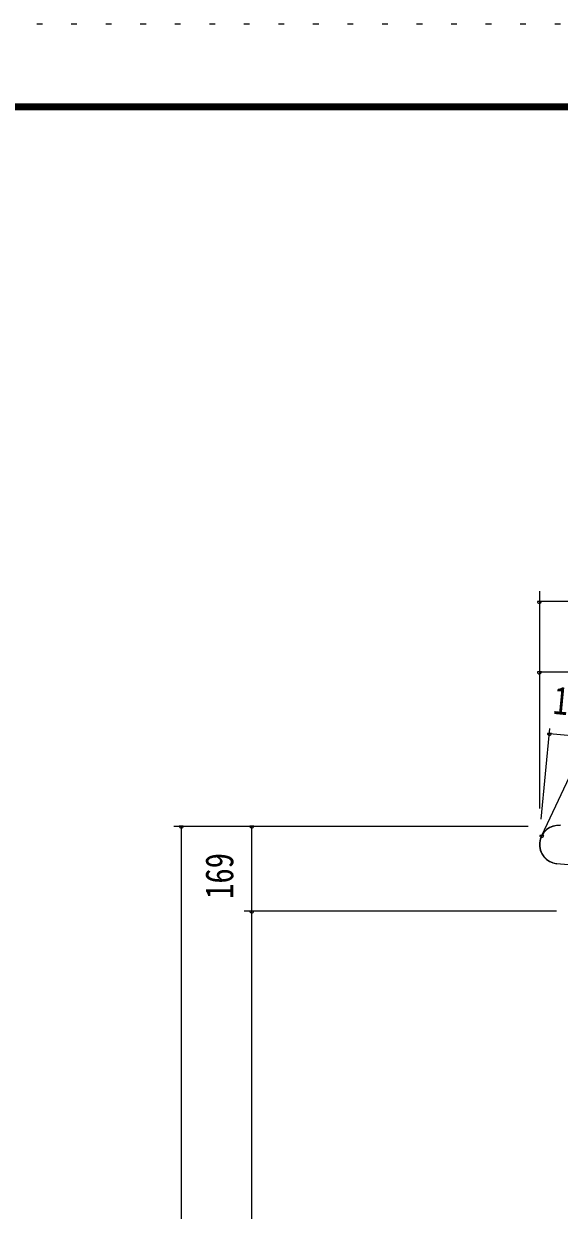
# Model space of a CAD drawing. Units: millimetres, scale not verified. Extents: x -32711 to 32716, y -14700 to 14700.
# Drawn here: x 11926 to 15648, y 6454 to 14700 of the extents above; entities that cross this region are included whole.
import ezdxf
from ezdxf.enums import TextEntityAlignment as Align

# ---------------------------------------------------------------- set-up
doc = ezdxf.new("R2010")
doc.units = ezdxf.units.MM
doc.header["$LTSCALE"] = 80
doc.linetypes.add('USER4', pattern=[3, 0.5, -2.5])
for name, color, linetype, lineweight in [('0-6_2-02BOLD', 7, 'Continuous', 18), ('0-A_2-52DIM', 3, 'Continuous', 18), ('0-C_F-F1PAPER', 5, 'Continuous', 18), ('0-D_F-E_J_ADD', 5, 'USER4', 18)]:
    doc.layers.add(name, color=color, linetype=linetype, lineweight=lineweight)
doc.styles.add('ＭＳ ゴシック', font='')
doc.styles.get('ＭＳ ゴシック').set_extended_font_data('MS Gothic')

msp = doc.modelspace()

# ---------------------------------------------------------------- linework, layer by layer
at = {"layer": '0-6_2-02BOLD'}
for p, q in [((15787.96, 8847.2), (15630.49, 8862.35)), ((15630.65, 8864.1), (15788.13, 8848.93))]:
    msp.add_line(p, q, dxfattribs=at)
for radius in [134.05, 132.3]:
    msp.add_arc((15643.34, 8995.78), radius, 84.49997, 264.49997, dxfattribs=at)
at = {"layer": '0-A_2-52DIM'}
for p, q in [((15509.39, 10755.45), (15509.39, 9245.24)), ((15523.39, 10685.45), (15495.39, 10685.45)), ((29572.37, 10685.45), (15509.39, 10685.45)), ((15523.39, 10195.45), (15495.39, 10195.45)), ((15509.39, 10195.45), (29572.37, 10195.45)), ((15522.19, 9172.78), (15582.7, 9801.26)), ((15593.5, 9767.92), (15565.5, 9767.92)), ((15579.5, 9767.92), (21087.52, 9237.56)), ((12968.38, 9124.4), (15432.51, 9124.4)), ((13034.89, 9124.4), (13006.89, 9124.4)), ((13020.89, 9124.4), (13020.89, -1470.1)), ((13524.89, 9124.4), (13496.89, 9124.4)), ((13510.89, -917.1), (13510.89, 9124.4)), ((15540.12, 9058.64), (15512.12, 9058.64)), ((15628.23, 8532.9), (13458.38, 8532.9)), ((13524.89, 8532.9), (13496.89, 8532.9))]:
    msp.add_line(p, q, dxfattribs=at)
msp.add_lwpolyline([(15526.11, 9058.64), (16660.88, 11465.9), (20300.88, 11465.9)], dxfattribs=at)
for centre in [(15509.39, 10685.45), (15509.39, 10195.45), (15579.5, 9767.92), (13020.89, 9124.4), (13510.89, 9124.4), (15526.12, 9058.64), (13510.89, 8532.9)]:
    msp.add_arc(centre, 14, 180, 0, dxfattribs=at)
at = {"layer": '0-C_F-F1PAPER'}
for points in [[(32016, -14000), (32016, 14140), (-8164, 14140), (-8164, -14000)], [(32012.5, -13996.5), (32012.5, 14136.5), (-8160.5, 14136.5), (-8160.5, -13996.5)], [(32009, -13993), (-8157, -13993), (-8157, 14133), (32009, 14133)], [(32005.5, -13989.5), (32005.5, 14129.5), (-8153.5, 14129.5), (-8153.5, -13989.5)], [(32002, -13986), (-8150, -13986), (-8150, 14126), (32002, 14126)], [(31998.5, -13982.5), (31998.5, 14122.5), (-8146.5, 14122.5), (-8146.5, -13982.5)], [(31995, -13979), (-8143, -13979), (-8143, 14119), (31995, 14119)], [(31991.5, -13975.5), (31991.5, 14115.5), (-8139.5, 14115.5), (-8139.5, -13975.5)], [(31988, -13972), (31988, 14112), (-8136, 14112), (-8136, -13972)], [(31984.5, -13968.5), (31984.5, 14108.5), (-8132.5, 14108.5), (-8132.5, -13968.5)], [(31981, -13965), (-8129, -13965), (-8129, 14105), (31981, 14105)]]:
    msp.add_lwpolyline(points, close=True, dxfattribs=at)
at = {"layer": '0-D_F-E_J_ADD'}
msp.add_lwpolyline([(32716, -14700), (-8864, -14700), (-8864, 14700), (32716, 14700)], close=True, dxfattribs=at)

# ---------------------------------------------------------------- texts
at = {"layer": '0-A_2-52DIM', "color": 7, "style": 'ＭＳ ゴシック', "width": 0.8}
for s, rotation, p in [('130', 354.5, (15593.18, 9846.07)), ('169', 90, (13440.89, 8618.25))]:
    msp.add_text(s, height=195, rotation=rotation, dxfattribs=at).set_placement(p, align=Align.BOTTOM_LEFT)

doc.saveas('drawing.dxf')
